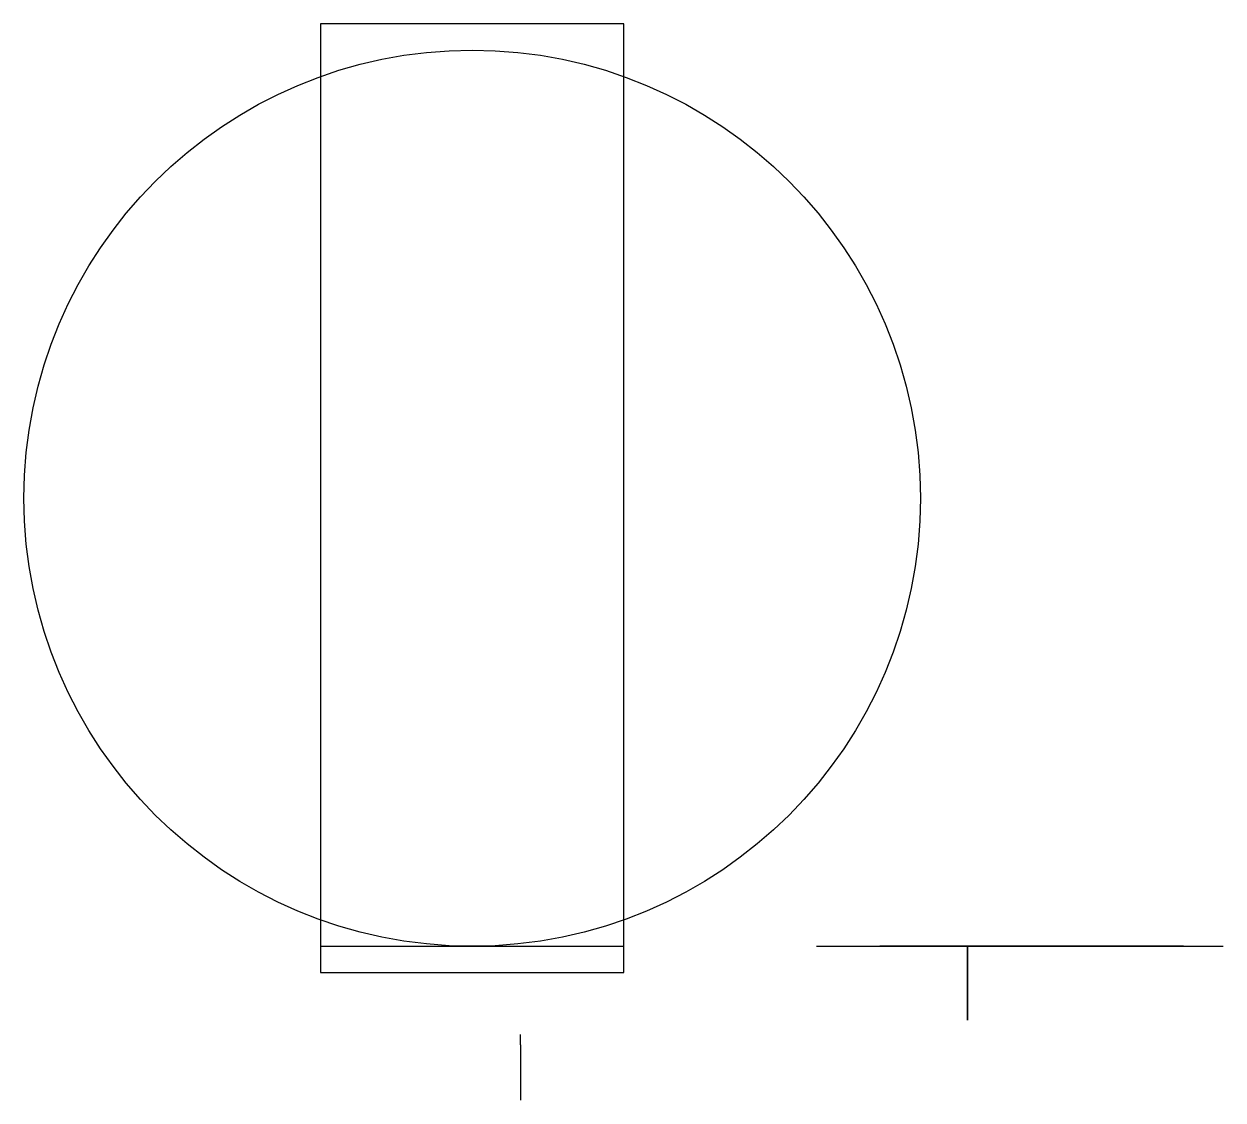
# Model space of a CAD drawing. Header units: inches. Extents: x -26.3 to 60.6, y -11.2 to 66.9.
import ezdxf

# ---------------------------------------------------------------- set-up
doc = ezdxf.new("R2010")
doc.units = ezdxf.units.IN
doc.header["$MEASUREMENT"] = 0

msp = doc.modelspace()

# ---------------------------------------------------------------- linework, layer by layer
at = {"extrusion": (0, -1, 0)}
for p, q in [((-4.803, 0, -6.398), (17.197, 0, -6.398)), ((-2.903, 0, 4.602), (-2.903, 0, -7.782)), ((15.297, 0, 4.602), (15.297, 0, -7.782)), ((31.177, 0, -4.498), (60.644, 0, -4.498)), ((35.77, 0, 4.602), (35.77, 0, -6.398)), ((35.77, 0, -6.398), (57.77, 0, -6.398)), ((37.67, 0, 4.602), (37.67, 0, -7.782)), ((55.87, 0, 4.602), (55.87, 0, -7.782)), ((57.77, 0, 4.602), (57.77, 0, -6.398))]:
    msp.add_line(p, q, dxfattribs=at)
at = {"extrusion": (1, 0, 0)}
for p, q in [((9.697, -7.153, -3.5), (9.697, -6.4, -3.5)), ((9.697, -6.4, -3.5), (9.697, -6.4, -5.398)), ((9.697, -7.25, -5.398), (9.697, -9.25, -5.398)), ((9.697, -7.25, -7.298), (9.697, -9.25, -7.298)), ((9.697, -9.25, -7.298), (9.697, -11.15, -7.298))]:
    msp.add_line(p, q, dxfattribs=at)
at = {"elevation": -4.498}
msp.add_lwpolyline([(17.197, -1.9), (17.197, 66.9), (-4.803, 66.9), (-4.803, -1.9)], close=True, dxfattribs=at)
msp.add_circle((6.197, 32.5, 4.602), 32.5)
at = {"extrusion": (0, -1, 0)}
msp.add_arc((46.77, 4.602), 11, 0, 180, dxfattribs=at)
at = {"extrusion": (1, 0, 0)}
for centre, radius in [((-7.348, -7.298, 9.697), 3.803), ((-7.348, -9.57, 9.697), 1.903)]:
    msp.add_arc(centre, radius, 87.0624, 180, dxfattribs=at)
msp.add_rational_spline([(42.117, -5.35, -4.498), (42.117, -5.35, -4.798), (42.117, -5.35, -5.098), (42.117, -5.35, -5.398), (42.117, -5.35, -5.984), (42.117, -4.936, -6.398), (42.117, -4.35, -6.398), (42.117, -4.1, -6.398), (42.117, -3.85, -6.398), (42.117, -3.6, -6.398), (42.117, -3.014, -6.398), (42.117, -2.6, -5.984), (42.117, -2.6, -5.398), (42.117, -2.6, -4.504), (42.117, -2.6, -3.61), (42.117, -2.6, -2.565), (42.117, -2.6, -2.414), (42.117, -2.6, -2.141), (42.117, -2.6, -2.019), (42.117, -2.6, -1.804), (42.117, -2.6, -1.711), (42.117, -2.6, -1.555), (42.117, -2.6, -1.492), (42.117, -2.6, -1.419), (42.117, -2.6, -1.398), (42.117, -2.6, -1.396), (42.117, -2.6, -1.395), (42.117, -2.6, -1.391), (42.117, -2.6, -1.388), (42.117, -2.6, -1.379), (42.117, -2.599, -1.373), (42.117, -2.598, -1.355), (42.117, -2.596, -1.343), (42.117, -2.589, -1.307), (42.117, -2.581, -1.282), (42.117, -2.55, -1.211), (42.117, -2.518, -1.166), (42.117, -2.426, -1.088), (42.117, -2.362, -1.061), (42.117, -2.254, -1.044), (42.117, -2.208, -1.047), (42.117, -2.111, -1.073), (42.117, -2.062, -1.098), (42.117, -1.999, -1.152), (42.117, -1.98, -1.173), (42.117, -1.931, -1.243), (42.117, -1.911, -1.296), (42.117, -1.902, -1.359), (42.117, -1.901, -1.37), (42.117, -1.9, -1.386), (42.117, -1.9, -1.39), (42.117, -1.9, -1.395), (42.117, -1.9, -1.396), (42.117, -1.9, -1.398), (42.117, -1.9, -1.416), (42.117, -1.9, -1.442), (42.117, -1.9, -1.455), (42.117, -1.9, -1.493), (42.117, -1.9, -1.519), (42.117, -1.9, -1.597), (42.117, -1.9, -1.649), (42.117, -1.9, -1.805), (42.117, -1.9, -1.909), (42.117, -1.9, -2.221), (42.117, -1.9, -2.429), (42.117, -1.9, -3.052), (42.117, -1.9, -3.468), (42.117, -1.9, -4.388), (42.117, -1.9, -4.893), (42.117, -1.9, -5.398), (42.117, -1.9, -5.984), (42.117, -1.486, -6.398), (42.117, -0.9, -6.398), (42.117, -0.6, -6.398), (42.117, -0.3, -6.398), (42.117, 0, -6.398), (42.117, 0, -4.731), (42.117, 0, -3.064), (42.117, 0, -1.398), (42.117, 0, -0.08), (42.117, -0.932, 0.852), (42.117, -2.25, 0.852), (42.117, -3.568, 0.852), (42.117, -4.5, -0.08), (42.117, -4.5, -1.398), (42.117, -4.5, -2.431), (42.117, -4.5, -3.464), (42.117, -4.5, -4.498), (42.117, -4.783, -4.498), (42.117, -5.067, -4.498), (42.117, -5.35, -4.498)], [1, 1, 1, 1, 0.804737854124, 0.804737854124, 1, 1, 1, 1, 0.804737854124, 0.804737854124, 1, 1, 1, 1, 1, 1, 1, 1, 1, 1, 1, 1, 1, 1, 1, 1, 1, 1, 1, 1, 1, 1, 1, 1, 1, 1, 1, 1, 1, 1, 1, 1, 1, 1, 1, 1, 1, 1, 1, 1, 1, 1, 1, 1, 1, 1, 1, 1, 1, 1, 1, 1, 1, 1, 1, 1, 1, 1, 0.804737854124, 0.804737854124, 1, 1, 1, 1, 1, 1, 1, 0.804737854124, 0.804737854124, 1, 0.804737854124, 0.804737854124, 1, 1, 1, 1, 1, 1, 1], degree=3, knots=[0, 0, 0, 0, 1, 1, 1, 2.570796, 2.570796, 2.570796, 3.570796, 3.570796, 3.570796, 5.141593, 5.141593, 5.141593, 5.677999, 5.677999, 5.768506, 5.768506, 5.841835, 5.841835, 5.897548, 5.897548, 5.93531, 5.93531, 5.941632, 5.941632, 5.955318, 5.955318, 5.98269, 5.98269, 6.037435, 6.037435, 6.146924, 6.146924, 6.365903, 6.365903, 6.80386, 6.80386, 7.350083, 7.350083, 7.789864, 7.789864, 8.229645, 8.229645, 8.462123, 8.462123, 8.927078, 8.927078, 9.032516, 9.032516, 9.070867, 9.070867, 9.081545, 9.081545, 9.089338, 9.089338, 9.097131, 9.097131, 9.112718, 9.112718, 9.143891, 9.143891, 9.206238, 9.206238, 9.330931, 9.330931, 9.580318, 9.580318, 9.883185, 9.883185, 9.883185, 11.453982, 11.453982, 11.453982, 12.453982, 12.453982, 12.453982, 13.453982, 13.453982, 13.453982, 15.024778, 15.024778, 15.024778, 16.595574, 16.595574, 16.595574, 17.215574, 17.215574, 17.215574, 18.215574, 18.215574, 18.215574, 18.215574])

doc.saveas('drawing.dxf')
